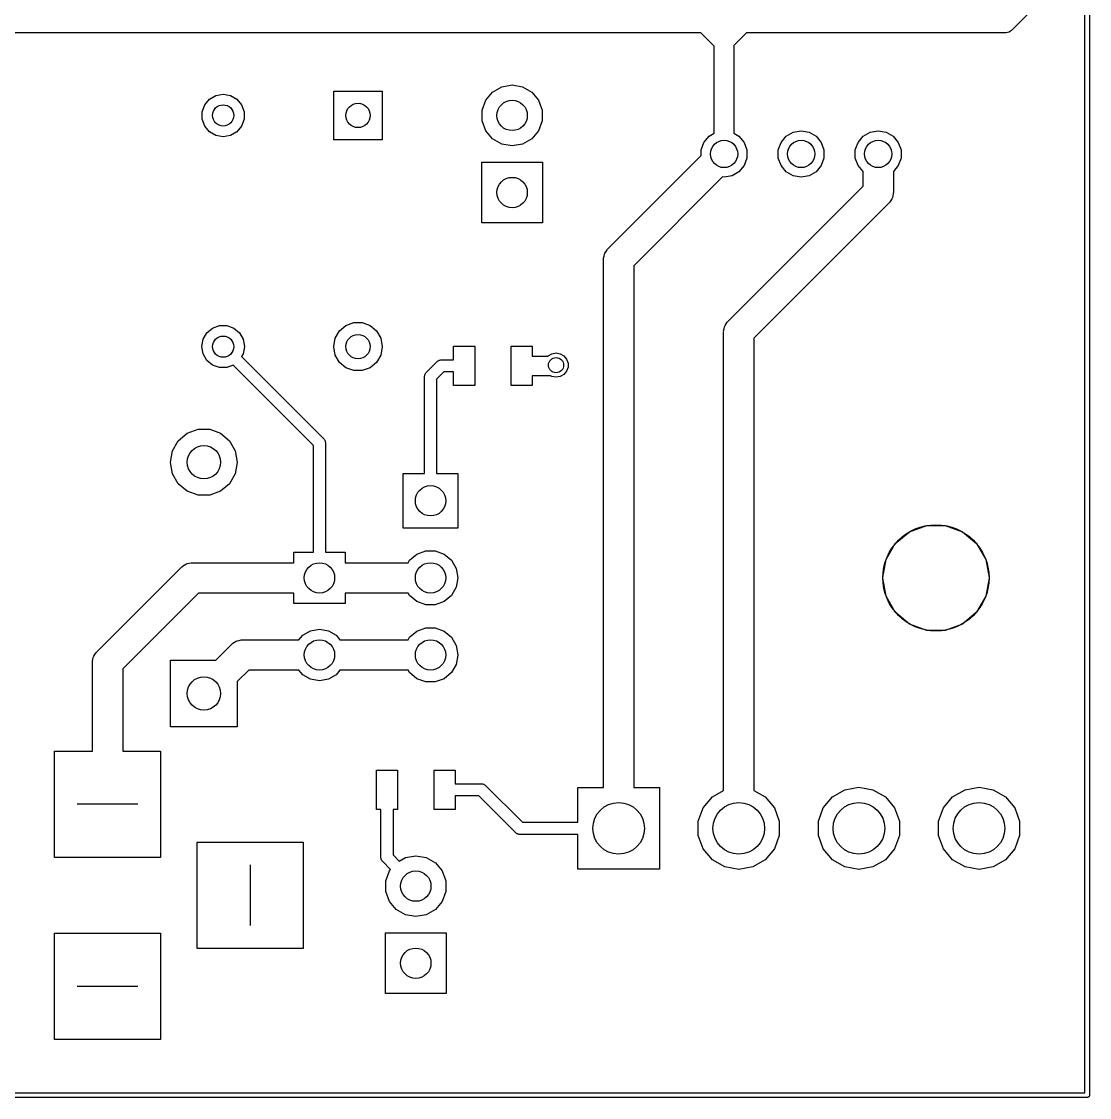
# Model space of a CAD drawing. Extents: x 25 to 125, y -125 to -25.
# Drawn here: x 89.87 to 125.08, y -125.08 to -89.61 of the extents above; entities that cross this region are included whole.
import ezdxf

# ---------------------------------------------------------------- set-up
doc = ezdxf.new("R2010")
doc.units = 0
doc.header["$MEASUREMENT"] = 0
doc.layers.add('BLACK', color=7, linetype='CONTINUOUS')

msp = doc.modelspace()

# ---------------------------------------------------------------- linework, layer by layer
at = {"layer": 'Black'}
for p, q in [((124.925, -124.925), (124.925, -25.075)), ((125.075, -25), (125.075, -125)), ((123.42, -89.0028), (122.531, -89.8918)), ((103.759, -89.987), (85.725, -89.987)), ((104.394, -89.987), (103.759, -89.987)), ((105.004, -89.987), (104.394, -89.987)), ((112.26, -89.987), (105.004, -89.987)), ((112.705, -90.4316), (112.26, -89.987)), ((113.774, -89.987), (113.355, -90.4062)), ((122.301, -89.987), (113.774, -89.987)), ((122.315, -89.9845), (122.301, -89.987)), ((122.329, -89.9858), (122.315, -89.9845)), ((122.37, -89.9748), (122.329, -89.9858)), ((122.412, -89.9674), (122.37, -89.9748)), ((122.425, -89.9603), (122.412, -89.9674)), ((122.438, -89.9565), (122.425, -89.9603)), ((122.473, -89.9322), (122.438, -89.9565)), ((122.51, -89.911), (122.473, -89.9322)), ((122.519, -89.9), (122.51, -89.911)), ((122.531, -89.8918), (122.519, -89.9)), ((113.355, -90.4062), (113.355, -92.71)), ((112.705, -92.71), (112.705, -90.4316)), ((105.4, -91.941), (105.702, -91.7667)), ((105.702, -91.7667), (106.045, -91.7062)), ((106.045, -91.7062), (106.388, -91.7667)), ((106.388, -91.7667), (106.69, -91.941)), ((95.9115, -92.3587), (96.0683, -92.1717)), ((96.0683, -92.1717), (96.2797, -92.0497)), ((96.2797, -92.0497), (96.52, -92.0073)), ((96.52, -92.0073), (96.7603, -92.0497)), ((96.7603, -92.0497), (96.9717, -92.1717)), ((96.9717, -92.1717), (97.1285, -92.3587)), ((100.165, -93.51), (100.165, -91.91)), ((100.165, -91.91), (101.765, -91.91)), ((101.765, -91.91), (101.765, -93.51)), ((105.176, -92.2081), (105.4, -91.941)), ((106.69, -91.941), (106.914, -92.2081)), ((95.828, -92.588), (95.9115, -92.3587)), ((97.1285, -92.3587), (97.212, -92.588)), ((105.056, -92.5357), (105.176, -92.2081)), ((105.056, -92.8843), (105.056, -92.5357)), ((106.914, -92.2081), (107.034, -92.5357)), ((107.034, -92.5357), (107.034, -92.8843)), ((95.828, -92.832), (95.828, -92.588)), ((95.9115, -93.0613), (95.828, -92.832)), ((97.212, -92.832), (97.1285, -93.0613)), ((97.212, -92.588), (97.212, -92.832)), ((105.176, -93.2119), (105.056, -92.8843)), ((107.034, -92.8843), (106.914, -93.2119)), ((112.705, -93.2978), (112.705, -92.71)), ((113.355, -92.71), (113.355, -93.2978)), ((96.0683, -93.2483), (95.9115, -93.0613)), ((96.2797, -93.3703), (96.0683, -93.2483)), ((96.9717, -93.2483), (96.7603, -93.3703)), ((97.1285, -93.0613), (96.9717, -93.2483)), ((105.4, -93.479), (105.176, -93.2119)), ((106.914, -93.2119), (106.69, -93.479)), ((115.078, -93.394), (115.308, -93.2612)), ((115.308, -93.2612), (115.57, -93.2151)), ((115.57, -93.2151), (115.832, -93.2612)), ((115.832, -93.2612), (116.062, -93.394)), ((117.618, -93.394), (117.848, -93.2612)), ((117.848, -93.2612), (118.11, -93.2151)), ((118.11, -93.2151), (118.372, -93.2612)), ((118.372, -93.2612), (118.602, -93.394)), ((96.52, -93.4127), (96.2797, -93.3703)), ((96.7603, -93.3703), (96.52, -93.4127)), ((101.765, -93.51), (100.165, -93.51)), ((105.702, -93.6533), (105.4, -93.479)), ((106.69, -93.479), (106.388, -93.6533)), ((112.277, -93.8472), (112.368, -93.5975)), ((112.368, -93.5975), (112.538, -93.394)), ((112.538, -93.394), (112.705, -93.2978)), ((113.355, -93.2978), (113.522, -93.394)), ((113.522, -93.394), (113.692, -93.5975)), ((113.692, -93.5975), (113.783, -93.8472)), ((114.817, -93.8472), (114.908, -93.5975)), ((114.908, -93.5975), (115.078, -93.394)), ((116.062, -93.394), (116.232, -93.5975)), ((116.232, -93.5975), (116.323, -93.8472)), ((117.357, -93.8472), (117.448, -93.5975)), ((117.448, -93.5975), (117.618, -93.394)), ((118.602, -93.394), (118.772, -93.5975)), ((118.772, -93.5975), (118.863, -93.8472)), ((106.045, -93.7138), (105.702, -93.6533)), ((106.388, -93.6533), (106.045, -93.7138)), ((112.277, -94.0262), (112.277, -93.8472)), ((113.783, -93.8472), (113.783, -94.1128)), ((114.817, -94.1128), (114.817, -93.8472)), ((116.323, -93.8472), (116.323, -94.1128)), ((117.357, -94.1128), (117.357, -93.8472)), ((118.863, -93.8472), (118.863, -94.1128)), ((105.045, -96.25), (105.045, -94.25)), ((105.045, -94.25), (107.045, -94.25)), ((107.045, -94.25), (107.045, -96.25)), ((109.201, -97.1014), (112.277, -94.0262)), ((113.783, -94.1128), (113.692, -94.3625)), ((114.908, -94.3625), (114.817, -94.1128)), ((116.323, -94.1128), (116.232, -94.3625)), ((117.448, -94.3625), (117.357, -94.1128)), ((118.863, -94.1128), (118.772, -94.3625)), ((113.522, -94.566), (113.292, -94.6988)), ((113.692, -94.3625), (113.522, -94.566)), ((115.078, -94.566), (114.908, -94.3625)), ((115.308, -94.6988), (115.078, -94.566)), ((116.062, -94.566), (115.832, -94.6988)), ((116.232, -94.3625), (116.062, -94.566)), ((117.61, -94.556), (117.448, -94.3625)), ((117.61, -95.0429), (117.61, -94.556)), ((118.772, -94.3625), (118.61, -94.556)), ((118.61, -94.556), (118.61, -95.25)), ((112.981, -94.7362), (110.055, -97.6621)), ((113.03, -94.7449), (112.981, -94.7362)), ((113.292, -94.6988), (113.03, -94.7449)), ((115.57, -94.7449), (115.308, -94.6988)), ((115.832, -94.6988), (115.57, -94.7449)), ((113.161, -99.4914), (117.61, -95.0429)), ((118.591, -95.3567), (118.58, -95.421)), ((118.608, -95.2936), (118.591, -95.3567)), ((118.61, -95.25), (118.606, -95.2717)), ((118.606, -95.2717), (118.608, -95.2936)), ((118.464, -95.6036), (114.015, -100.052)), ((118.476, -95.5855), (118.464, -95.6036)), ((118.493, -95.5714), (118.476, -95.5855)), ((118.526, -95.5148), (118.493, -95.5714)), ((118.563, -95.4613), (118.526, -95.5148)), ((118.569, -95.4401), (118.563, -95.4613)), ((118.58, -95.421), (118.569, -95.4401)), ((107.045, -96.25), (105.045, -96.25)), ((109.139, -97.1902), (109.172, -97.1336)), ((109.172, -97.1336), (109.189, -97.1195)), ((109.189, -97.1195), (109.201, -97.1014)), ((109.055, -97.455), (109.059, -97.4333)), ((109.055, -114.855), (109.055, -97.455)), ((109.057, -97.4114), (109.074, -97.3483)), ((109.059, -97.4333), (109.057, -97.4114)), ((109.074, -97.3483), (109.085, -97.284)), ((109.085, -97.284), (109.096, -97.2649)), ((109.096, -97.2649), (109.102, -97.2437)), ((109.102, -97.2437), (109.139, -97.1902)), ((110.055, -97.6621), (110.055, -114.855)), ((96.17, -99.7211), (96.3984, -99.638)), ((96.3984, -99.638), (96.6416, -99.638)), ((96.6416, -99.638), (96.87, -99.7211)), ((100.352, -99.8127), (100.565, -99.6341)), ((100.565, -99.6341), (100.826, -99.5391)), ((100.826, -99.5391), (101.104, -99.5391)), ((101.104, -99.5391), (101.365, -99.6341)), ((101.365, -99.6341), (101.578, -99.8127)), ((113.056, -99.6549), (113.062, -99.6337)), ((113.062, -99.6337), (113.099, -99.5802)), ((113.099, -99.5802), (113.132, -99.5236)), ((113.132, -99.5236), (113.149, -99.5095)), ((113.149, -99.5095), (113.161, -99.4914)), ((95.8622, -100.088), (95.9838, -99.8774)), ((95.9838, -99.8774), (96.17, -99.7211)), ((96.87, -99.7211), (97.0562, -99.8774)), ((97.0562, -99.8774), (97.1778, -100.088)), ((100.213, -100.053), (100.352, -99.8127)), ((101.578, -99.8127), (101.717, -100.053)), ((113.015, -99.845), (113.019, -99.8233)), ((113.015, -114.953), (113.015, -99.845)), ((113.017, -99.8014), (113.034, -99.7383)), ((113.019, -99.8233), (113.017, -99.8014)), ((113.034, -99.7383), (113.045, -99.674)), ((113.045, -99.674), (113.056, -99.6549)), ((95.82, -100.327), (95.8622, -100.088)), ((95.82, -100.333), (95.82, -100.327)), ((95.8622, -100.572), (95.82, -100.333)), ((97.1778, -100.088), (97.22, -100.327)), ((97.22, -100.333), (97.1778, -100.572)), ((97.22, -100.327), (97.22, -100.333)), ((100.165, -100.327), (100.213, -100.053)), ((100.165, -100.333), (100.165, -100.327)), ((100.213, -100.607), (100.165, -100.333)), ((101.717, -100.053), (101.765, -100.327)), ((101.765, -100.333), (101.717, -100.607)), ((101.765, -100.327), (101.765, -100.333)), ((104.11, -100.765), (104.11, -100.315)), ((104.11, -100.315), (104.81, -100.315)), ((104.81, -100.315), (104.81, -101.615)), ((106.01, -101.615), (106.01, -100.315)), ((106.01, -100.315), (106.71, -100.315)), ((106.71, -100.315), (106.71, -100.64)), ((114.015, -100.052), (114.015, -114.953)), ((95.9838, -100.783), (95.8622, -100.572)), ((97.1778, -100.572), (97.1292, -100.656)), ((97.1292, -100.656), (99.8364, -103.364)), ((100.352, -100.847), (100.213, -100.607)), ((101.717, -100.607), (101.578, -100.847)), ((106.71, -100.64), (107.228, -100.64)), ((107.228, -100.64), (107.235, -100.632)), ((107.235, -100.632), (107.355, -100.562)), ((107.355, -100.562), (107.493, -100.538)), ((107.493, -100.538), (107.63, -100.562)), ((107.63, -100.562), (107.751, -100.632)), ((107.751, -100.632), (107.841, -100.739)), ((96.17, -100.939), (95.9838, -100.783)), ((96.3984, -101.022), (96.17, -100.939)), ((96.6416, -101.022), (96.3984, -101.022)), ((96.8524, -100.945), (96.6416, -101.022)), ((99.495, -103.588), (96.8524, -100.945)), ((100.565, -101.026), (100.352, -100.847)), ((100.826, -101.121), (100.565, -101.026)), ((101.365, -101.026), (101.104, -101.121)), ((101.578, -100.847), (101.365, -101.026)), ((103.214, -101.179), (103.569, -100.824)), ((103.569, -100.824), (103.576, -100.819)), ((103.576, -100.819), (103.581, -100.812)), ((103.581, -100.812), (103.604, -100.799)), ((103.604, -100.799), (103.625, -100.784)), ((103.625, -100.784), (103.634, -100.781)), ((103.634, -100.781), (103.642, -100.777)), ((103.642, -100.777), (103.667, -100.773)), ((103.667, -100.773), (103.693, -100.766)), ((103.693, -100.766), (103.701, -100.767)), ((103.701, -100.767), (103.71, -100.765)), ((103.71, -100.765), (104.11, -100.765)), ((107.841, -100.739), (107.888, -100.87)), ((107.888, -101.009), (107.841, -101.14)), ((107.888, -100.87), (107.888, -101.009)), ((101.104, -101.121), (100.826, -101.121)), ((103.155, -101.32), (103.157, -101.311)), ((103.155, -104.51), (103.155, -101.32)), ((103.156, -101.303), (103.163, -101.277)), ((103.157, -101.311), (103.156, -101.303)), ((103.163, -101.277), (103.167, -101.252)), ((103.167, -101.252), (103.171, -101.244)), ((103.171, -101.244), (103.174, -101.235)), ((103.174, -101.235), (103.189, -101.214)), ((103.189, -101.214), (103.202, -101.191)), ((103.202, -101.191), (103.209, -101.186)), ((103.209, -101.186), (103.214, -101.179)), ((103.793, -101.165), (103.555, -101.403)), ((103.555, -101.403), (103.555, -104.51)), ((104.11, -101.165), (103.793, -101.165)), ((104.11, -101.615), (104.11, -101.165)), ((107.309, -101.29), (106.71, -101.29)), ((106.71, -101.29), (106.71, -101.615)), ((107.355, -101.317), (107.309, -101.29)), ((107.493, -101.341), (107.355, -101.317)), ((107.63, -101.317), (107.493, -101.341)), ((107.751, -101.247), (107.63, -101.317)), ((107.841, -101.14), (107.751, -101.247)), ((104.81, -101.615), (104.11, -101.615)), ((106.71, -101.615), (106.01, -101.615)), ((95.0424, -103.429), (95.335, -103.183)), ((95.335, -103.183), (95.694, -103.053)), ((95.694, -103.053), (96.076, -103.053)), ((96.076, -103.053), (96.435, -103.183)), ((96.435, -103.183), (96.7276, -103.429)), ((94.8513, -103.76), (95.0424, -103.429)), ((96.7276, -103.429), (96.9187, -103.76)), ((99.8364, -103.364), (99.8415, -103.371)), ((99.8415, -103.371), (99.8482, -103.376)), ((99.8482, -103.376), (99.8613, -103.399)), ((99.8613, -103.399), (99.8763, -103.42)), ((99.8763, -103.42), (99.8785, -103.429)), ((99.8785, -103.429), (99.8829, -103.437)), ((99.8829, -103.437), (99.8875, -103.462)), ((99.8875, -103.462), (99.8942, -103.488)), ((99.8942, -103.488), (99.8935, -103.496)), ((99.8935, -103.496), (99.895, -103.505)), ((99.895, -103.505), (99.895, -107.1)), ((94.785, -104.136), (94.8513, -103.76)), ((96.9187, -103.76), (96.985, -104.136)), ((99.495, -107.1), (99.495, -103.588)), ((94.785, -104.144), (94.785, -104.136)), ((94.8513, -104.52), (94.785, -104.144)), ((96.985, -104.144), (96.9187, -104.52)), ((96.985, -104.136), (96.985, -104.144)), ((95.0424, -104.851), (94.8513, -104.52)), ((96.9187, -104.52), (96.7276, -104.851)), ((102.455, -106.31), (102.455, -104.51)), ((102.455, -104.51), (103.155, -104.51)), ((103.555, -104.51), (104.255, -104.51)), ((104.255, -104.51), (104.255, -106.31)), ((95.335, -105.097), (95.0424, -104.851)), ((96.7276, -104.851), (96.435, -105.097)), ((95.694, -105.227), (95.335, -105.097)), ((96.076, -105.227), (95.694, -105.227)), ((96.435, -105.097), (96.076, -105.227)), ((104.255, -106.31), (102.455, -106.31)), ((119.14, -106.428), (119.711, -106.22)), ((119.711, -106.22), (120.319, -106.22)), ((120.319, -106.22), (120.89, -106.428)), ((118.674, -106.818), (119.14, -106.428)), ((120.89, -106.428), (121.356, -106.818)), ((102.905, -107.167), (103.199, -107.06)), ((103.199, -107.06), (103.511, -107.06)), ((103.511, -107.06), (103.805, -107.167)), ((118.371, -107.345), (118.674, -106.818)), ((121.356, -106.818), (121.659, -107.345)), ((98.845, -107.45), (98.845, -107.1)), ((98.845, -107.1), (99.495, -107.1)), ((99.895, -107.1), (100.545, -107.1)), ((100.545, -107.1), (100.545, -107.45)), ((102.618, -107.45), (102.666, -107.368)), ((102.666, -107.368), (102.905, -107.167)), ((103.805, -107.167), (104.044, -107.368)), ((104.044, -107.368), (104.201, -107.639)), ((118.265, -107.943), (118.371, -107.345)), ((121.659, -107.345), (121.765, -107.943)), ((92.3564, -110.39), (95.1504, -107.596)), ((95.1504, -107.596), (95.1685, -107.584)), ((95.1685, -107.584), (95.1826, -107.567)), ((95.1826, -107.567), (95.2392, -107.534)), ((95.2392, -107.534), (95.2927, -107.497)), ((95.2927, -107.497), (95.3139, -107.491)), ((95.3139, -107.491), (95.333, -107.48)), ((95.333, -107.48), (95.3973, -107.469)), ((95.3973, -107.469), (95.4604, -107.452)), ((95.4604, -107.452), (95.4823, -107.454)), ((95.4823, -107.454), (95.504, -107.45)), ((95.504, -107.45), (98.845, -107.45)), ((100.545, -107.45), (102.618, -107.45)), ((104.201, -107.639), (104.255, -107.947)), ((104.255, -107.953), (104.201, -108.261)), ((104.255, -107.947), (104.255, -107.953)), ((118.265, -107.957), (118.265, -107.943)), ((118.371, -108.555), (118.265, -107.957)), ((121.765, -107.957), (121.659, -108.555)), ((121.765, -107.943), (121.765, -107.957)), ((95.7111, -108.45), (93.21, -110.951)), ((98.845, -108.45), (95.7111, -108.45)), ((98.845, -108.8), (98.845, -108.45)), ((102.618, -108.45), (100.545, -108.45)), ((100.545, -108.45), (100.545, -108.8)), ((102.666, -108.532), (102.618, -108.45)), ((104.201, -108.261), (104.044, -108.532)), ((100.545, -108.8), (98.845, -108.8)), ((102.905, -108.733), (102.666, -108.532)), ((103.199, -108.84), (102.905, -108.733)), ((103.511, -108.84), (103.199, -108.84)), ((103.805, -108.733), (103.511, -108.84)), ((104.044, -108.532), (103.805, -108.733)), ((118.674, -109.082), (118.371, -108.555)), ((121.659, -108.555), (121.356, -109.082)), ((119.14, -109.472), (118.674, -109.082)), ((121.356, -109.082), (120.89, -109.472)), ((119.711, -109.68), (119.14, -109.472)), ((120.89, -109.472), (120.319, -109.68)), ((99.0186, -109.99), (99.1454, -109.839)), ((99.1454, -109.839), (99.401, -109.691)), ((99.401, -109.691), (99.6918, -109.64)), ((99.6918, -109.64), (99.6982, -109.64)), ((99.6982, -109.64), (99.989, -109.691)), ((99.989, -109.691), (100.245, -109.839)), ((100.245, -109.839), (100.371, -109.99)), ((102.618, -109.99), (102.666, -109.908)), ((102.666, -109.908), (102.905, -109.707)), ((102.905, -109.707), (103.199, -109.6)), ((103.199, -109.6), (103.511, -109.6)), ((103.511, -109.6), (103.805, -109.707)), ((103.805, -109.707), (104.044, -109.908)), ((104.044, -109.908), (104.201, -110.179)), ((120.319, -109.68), (119.711, -109.68)), ((96.2779, -110.66), (96.8014, -110.136)), ((96.8014, -110.136), (96.8195, -110.124)), ((96.8195, -110.124), (96.8336, -110.107)), ((96.8336, -110.107), (96.8902, -110.074)), ((96.8902, -110.074), (96.9437, -110.037)), ((96.9437, -110.037), (96.9649, -110.031)), ((96.9649, -110.031), (96.984, -110.02)), ((96.984, -110.02), (97.0483, -110.009)), ((97.0483, -110.009), (97.1114, -109.992)), ((97.1114, -109.992), (97.1333, -109.994)), ((97.1333, -109.994), (97.155, -109.99)), ((97.155, -109.99), (99.0186, -109.99)), ((100.371, -109.99), (102.618, -109.99)), ((104.201, -110.179), (104.255, -110.487)), ((92.2119, -110.7), (92.2288, -110.637)), ((92.2288, -110.637), (92.2402, -110.573)), ((92.2402, -110.573), (92.2512, -110.554)), ((92.2512, -110.554), (92.2568, -110.533)), ((92.2568, -110.533), (92.2943, -110.479)), ((92.2943, -110.479), (92.327, -110.423)), ((92.327, -110.423), (92.3438, -110.408)), ((92.3438, -110.408), (92.3564, -110.39)), ((104.255, -110.493), (104.201, -110.801)), ((104.255, -110.487), (104.255, -110.493)), ((92.21, -110.744), (92.2138, -110.722)), ((92.21, -113.662), (92.21, -110.744)), ((92.2138, -110.722), (92.2119, -110.7)), ((93.21, -110.951), (93.21, -113.662)), ((94.785, -112.86), (94.785, -110.66)), ((94.785, -110.66), (96.2779, -110.66)), ((97.3621, -110.99), (96.985, -111.367)), ((99.0186, -110.99), (97.3621, -110.99)), ((99.1454, -111.141), (99.0186, -110.99)), ((100.371, -110.99), (100.245, -111.141)), ((102.618, -110.99), (100.371, -110.99)), ((102.666, -111.072), (102.618, -110.99)), ((104.201, -110.801), (104.044, -111.072)), ((99.401, -111.289), (99.1454, -111.141)), ((99.6918, -111.34), (99.401, -111.289)), ((99.6982, -111.34), (99.6918, -111.34)), ((99.989, -111.289), (99.6982, -111.34)), ((100.245, -111.141), (99.989, -111.289)), ((102.905, -111.273), (102.666, -111.072)), ((103.199, -111.38), (102.905, -111.273)), ((103.805, -111.273), (103.511, -111.38)), ((104.044, -111.072), (103.805, -111.273)), ((96.985, -111.367), (96.985, -112.86)), ((103.511, -111.38), (103.199, -111.38)), ((96.985, -112.86), (94.785, -112.86)), ((90.9599, -117.163), (90.9599, -113.662)), ((90.9599, -113.662), (92.21, -113.662)), ((93.21, -113.662), (94.4601, -113.662)), ((94.4601, -113.662), (94.4601, -117.163)), ((101.57, -115.585), (101.57, -114.285)), ((101.57, -114.285), (102.27, -114.285)), ((102.27, -114.285), (102.27, -115.585)), ((103.47, -115.585), (103.47, -114.285)), ((103.47, -114.285), (104.17, -114.285)), ((104.17, -114.285), (104.17, -114.735)), ((104.17, -114.735), (105.029, -114.735)), ((105.029, -114.735), (105.038, -114.737)), ((105.038, -114.737), (105.046, -114.736)), ((105.046, -114.736), (105.072, -114.743)), ((105.072, -114.743), (105.097, -114.747)), ((105.097, -114.747), (105.105, -114.751)), ((105.105, -114.751), (105.114, -114.754)), ((105.114, -114.754), (105.135, -114.769)), ((105.135, -114.769), (105.158, -114.782)), ((105.158, -114.782), (105.163, -114.789)), ((105.163, -114.789), (105.17, -114.794)), ((105.17, -114.794), (106.382, -116.005)), ((108.205, -116.005), (108.205, -114.855)), ((108.205, -114.855), (109.055, -114.855)), ((110.055, -114.855), (110.905, -114.855)), ((110.905, -114.855), (110.905, -117.555)), ((117.012, -114.932), (117.475, -114.85)), ((117.475, -114.85), (117.938, -114.932)), ((120.972, -114.932), (121.435, -114.85)), ((121.435, -114.85), (121.898, -114.932)), ((104.946, -115.135), (104.17, -115.135)), ((104.17, -115.135), (104.17, -115.585)), ((106.158, -116.346), (104.946, -115.135)), ((112.341, -115.527), (112.644, -115.167)), ((112.644, -115.167), (113.015, -114.953)), ((114.015, -114.953), (114.386, -115.167)), ((114.386, -115.167), (114.689, -115.527)), ((116.301, -115.527), (116.604, -115.167)), ((116.604, -115.167), (117.012, -114.932)), ((117.938, -114.932), (118.346, -115.167)), ((118.346, -115.167), (118.649, -115.527)), ((120.261, -115.527), (120.564, -115.167)), ((120.564, -115.167), (120.972, -114.932)), ((121.898, -114.932), (122.306, -115.167)), ((122.306, -115.167), (122.609, -115.527)), ((93.7095, -115.413), (91.7105, -115.413)), ((93.7095, -115.413), (91.7105, -115.413)), ((101.72, -115.585), (101.57, -115.585)), ((101.72, -117.16), (101.72, -115.585)), ((102.27, -115.585), (102.12, -115.585)), ((102.12, -115.585), (102.12, -117.077)), ((104.17, -115.585), (103.47, -115.585)), ((112.18, -115.97), (112.341, -115.527)), ((114.689, -115.527), (114.85, -115.97)), ((116.14, -115.97), (116.301, -115.527)), ((118.649, -115.527), (118.81, -115.97)), ((120.1, -115.97), (120.261, -115.527)), ((122.609, -115.527), (122.77, -115.97)), ((106.382, -116.005), (108.205, -116.005)), ((112.18, -116.44), (112.18, -115.97)), ((114.85, -115.97), (114.85, -116.44)), ((116.14, -116.44), (116.14, -115.97)), ((118.81, -115.97), (118.81, -116.44)), ((120.1, -116.44), (120.1, -115.97)), ((122.77, -115.97), (122.77, -116.44)), ((95.6589, -120.162), (95.6589, -116.662)), ((95.6589, -116.662), (99.1591, -116.662)), ((99.1591, -116.662), (99.1591, -120.162)), ((106.165, -116.351), (106.158, -116.346)), ((106.17, -116.358), (106.165, -116.351)), ((106.193, -116.371), (106.17, -116.358)), ((106.214, -116.386), (106.193, -116.371)), ((106.223, -116.389), (106.214, -116.386)), ((106.231, -116.393), (106.223, -116.389)), ((106.256, -116.397), (106.231, -116.393)), ((106.282, -116.404), (106.256, -116.397)), ((106.29, -116.403), (106.282, -116.404)), ((106.299, -116.405), (106.29, -116.403)), ((108.205, -116.405), (106.299, -116.405)), ((108.205, -117.555), (108.205, -116.405)), ((112.341, -116.883), (112.18, -116.44)), ((114.85, -116.44), (114.689, -116.883)), ((116.301, -116.883), (116.14, -116.44)), ((118.81, -116.44), (118.649, -116.883)), ((120.261, -116.883), (120.1, -116.44)), ((122.77, -116.44), (122.609, -116.883)), ((112.644, -117.243), (112.341, -116.883)), ((114.689, -116.883), (114.386, -117.243)), ((116.604, -117.243), (116.301, -116.883)), ((118.649, -116.883), (118.346, -117.243)), ((120.564, -117.243), (120.261, -116.883)), ((122.609, -116.883), (122.306, -117.243)), ((94.4601, -117.163), (90.9599, -117.163)), ((101.722, -117.169), (101.72, -117.16)), ((101.721, -117.177), (101.722, -117.169)), ((101.728, -117.203), (101.721, -117.177)), ((101.732, -117.228), (101.728, -117.203)), ((101.736, -117.236), (101.732, -117.228)), ((101.739, -117.245), (101.736, -117.236)), ((101.754, -117.266), (101.739, -117.245)), ((101.767, -117.289), (101.754, -117.266)), ((101.774, -117.294), (101.767, -117.289)), ((101.779, -117.301), (101.774, -117.294)), ((102.039, -117.562), (101.779, -117.301)), ((102.12, -117.077), (102.326, -117.283)), ((102.326, -117.283), (102.527, -117.167)), ((102.527, -117.167), (102.87, -117.106)), ((102.87, -117.106), (103.213, -117.167)), ((103.213, -117.167), (103.515, -117.341)), ((103.515, -117.341), (103.739, -117.608)), ((113.052, -117.478), (112.644, -117.243)), ((114.386, -117.243), (113.978, -117.478)), ((117.012, -117.478), (116.604, -117.243)), ((118.346, -117.243), (117.938, -117.478)), ((120.972, -117.478), (120.564, -117.243)), ((122.306, -117.243), (121.898, -117.478)), ((97.409, -117.413), (97.409, -119.412)), ((97.409, -117.413), (97.409, -119.412)), ((101.881, -117.936), (102.001, -117.608)), ((102.001, -117.608), (102.039, -117.562)), ((103.739, -117.608), (103.859, -117.936)), ((110.905, -117.555), (108.205, -117.555)), ((113.515, -117.56), (113.052, -117.478)), ((113.978, -117.478), (113.515, -117.56)), ((117.475, -117.56), (117.012, -117.478)), ((117.938, -117.478), (117.475, -117.56)), ((121.435, -117.56), (120.972, -117.478)), ((121.898, -117.478), (121.435, -117.56)), ((101.881, -118.284), (101.881, -117.936)), ((103.859, -117.936), (103.859, -118.284)), ((102.001, -118.612), (101.881, -118.284)), ((103.859, -118.284), (103.739, -118.612)), ((102.225, -118.879), (102.001, -118.612)), ((103.739, -118.612), (103.515, -118.879)), ((102.527, -119.053), (102.225, -118.879)), ((102.87, -119.114), (102.527, -119.053)), ((103.213, -119.053), (102.87, -119.114)), ((103.515, -118.879), (103.213, -119.053)), ((90.9599, -123.162), (90.9599, -119.662)), ((90.9599, -119.662), (94.4601, -119.662)), ((94.4601, -119.662), (94.4601, -123.162)), ((101.87, -121.65), (101.87, -119.65)), ((101.87, -119.65), (103.87, -119.65)), ((103.87, -119.65), (103.87, -121.65)), ((99.1591, -120.162), (95.6589, -120.162)), ((93.7095, -121.412), (91.7105, -121.412)), ((93.7095, -121.412), (91.7105, -121.412)), ((103.87, -121.65), (101.87, -121.65)), ((94.4601, -123.162), (90.9599, -123.162)), ((125, -125.075), (25, -125.075)), ((25.075, -124.925), (124.925, -124.925)), ((125.006, -125.074), (125, -125.075)), ((125.013, -125.074), (125.006, -125.074)), ((125.019, -125.072), (125.013, -125.074)), ((125.026, -125.07), (125.019, -125.072)), ((125.031, -125.067), (125.026, -125.07)), ((125.037, -125.065), (125.031, -125.067)), ((125.043, -125.061), (125.037, -125.065)), ((125.048, -125.057), (125.043, -125.061)), ((125.052, -125.052), (125.048, -125.057)), ((125.057, -125.048), (125.052, -125.052)), ((125.061, -125.043), (125.057, -125.048)), ((125.065, -125.037), (125.061, -125.043)), ((125.067, -125.031), (125.065, -125.037)), ((125.07, -125.026), (125.067, -125.031)), ((125.072, -125.019), (125.07, -125.026)), ((125.074, -125.013), (125.072, -125.019)), ((125.075, -125), (125.074, -125.006)), ((125.074, -125.006), (125.074, -125.013))]:
    msp.add_line(p, q, dxfattribs=at)
for centre, radius in [((96.52, -92.71), 0.35), ((96.52, -92.71), 0.35), ((100.965, -92.71), 0.4), ((100.965, -92.71), 0.4), ((106.045, -92.71), 0.5004), ((106.045, -92.71), 0.5004), ((113.03, -93.98), 0.45), ((113.03, -93.98), 0.45), ((115.57, -93.98), 0.45), ((115.57, -93.98), 0.45), ((118.11, -93.98), 0.45), ((118.11, -93.98), 0.45), ((106.045, -95.25), 0.5004), ((106.045, -95.25), 0.5004), ((96.52, -100.33), 0.35), ((96.52, -100.33), 0.35), ((100.965, -100.33), 0.4), ((100.965, -100.33), 0.4), ((107.493, -100.94), 0.25), ((95.885, -104.14), 0.55), ((95.885, -104.14), 0.55), ((103.355, -105.41), 0.5), ((103.355, -105.41), 0.5), ((120.015, -107.95), 1.75), ((120.015, -107.95), 1.75), ((99.695, -107.95), 0.5), ((99.695, -107.95), 0.5), ((103.355, -107.95), 0.5), ((103.355, -107.95), 0.5), ((99.695, -110.49), 0.5), ((99.695, -110.49), 0.5), ((103.355, -110.49), 0.5), ((103.355, -110.49), 0.5), ((95.885, -111.76), 0.55), ((95.885, -111.76), 0.55), ((109.555, -116.205), 0.85), ((109.555, -116.205), 0.85), ((113.515, -116.205), 0.85), ((113.515, -116.205), 0.85), ((117.475, -116.205), 0.85), ((117.475, -116.205), 0.85), ((121.435, -116.205), 0.85), ((121.435, -116.205), 0.85), ((102.87, -118.11), 0.5004), ((102.87, -118.11), 0.5004), ((102.87, -120.65), 0.5004), ((102.87, -120.65), 0.5004)]:
    msp.add_circle(centre, radius, dxfattribs=at)

doc.saveas('drawing.dxf')
